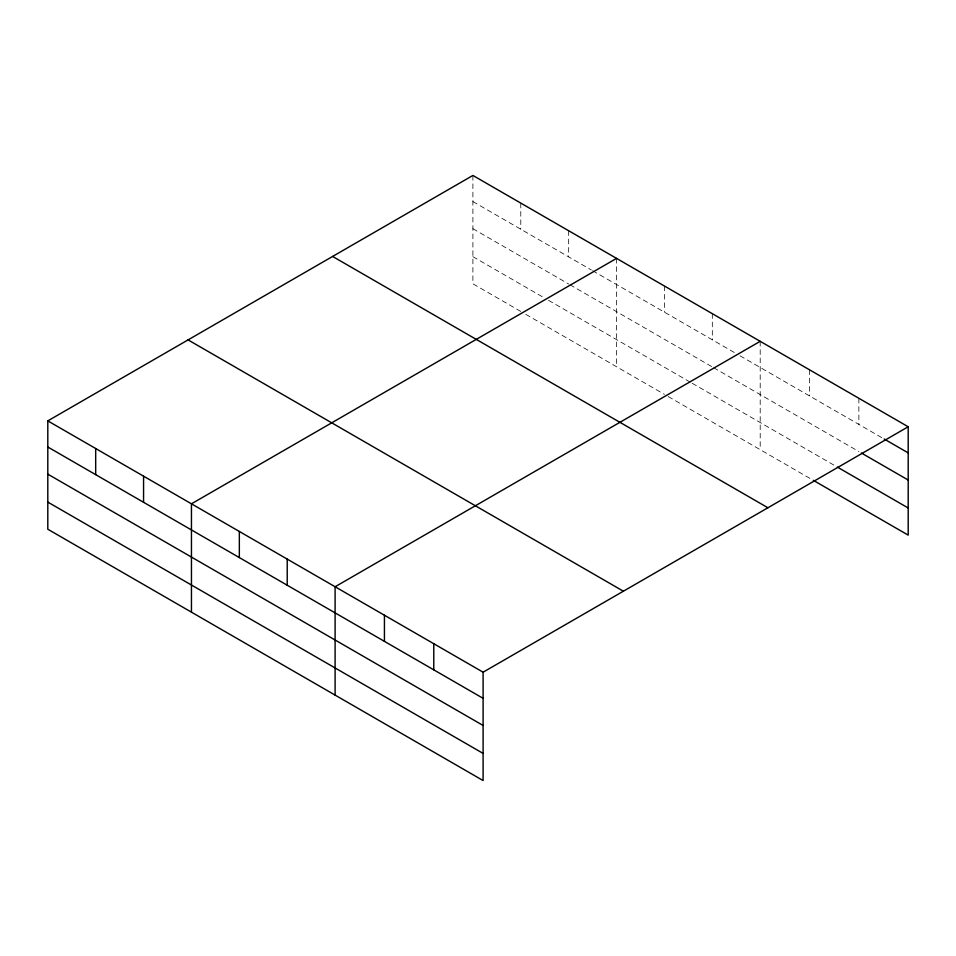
<?xml version="1.0" encoding="UTF-8"?>
<svg xmlns="http://www.w3.org/2000/svg" width="956" height="956" viewBox="0 0 956 956"><rect width="100%" height="100%" fill="white"/><g stroke="black" fill="none" stroke-linecap="round" stroke-linejoin="round"><path stroke-width="0.72" stroke-dasharray="4.78 3.58" d="M472.897 201.573L591.346 269.962M592.601 270.691L734.997 352.895M740.04 355.811L882.902 438.29M472.897 228.711L568.665 284.004M569.919 284.733L712.316 366.937M713.57 367.666L858.87 451.543M472.897 256.662L543.462 297.4M548.505 300.315L690.889 382.52M692.156 383.248L836.094 466.361M520.781 311.441L472.897 283.801L472.897 175.45M525.824 314.357L664.432 394.374M668.208 396.561L812.062 479.613M858.87 398.294L858.87 424.416M809.529 369.805L809.529 395.927M760.199 341.328L760.199 449.667M712.316 313.676L712.316 339.798M664.432 286.035L664.432 312.158M616.548 258.395L616.548 366.734M568.665 230.743L568.665 256.865M520.781 203.102L520.781 229.225"/><path stroke-width="1.43" d="M47.8 420.879L483.103 672.199L483.103 780.55L47.8 529.23L47.8 420.879L472.897 175.45L908.2 426.77L908.2 535.121L813.329 480.342M616.548 258.395L191.451 503.812L191.451 612.163M760.199 341.328L335.102 586.757L335.102 695.096M483.103 672.199L908.2 426.77M884.169 439.019L908.2 452.893M861.392 453.013L908.2 480.031M837.36 467.09L908.2 507.983M332.616 256.447L767.919 507.767M188.081 339.894L623.384 591.214M47.8 447.002L483.103 698.322M47.8 474.14L483.103 725.461M47.8 502.091L483.103 753.412M433.773 643.723L433.773 669.845M384.432 615.234L384.432 641.357M287.218 559.105L287.218 585.227M239.335 531.464L239.335 557.587M143.567 476.172L143.567 502.294M95.684 448.531L95.684 474.654"/></g></svg>
